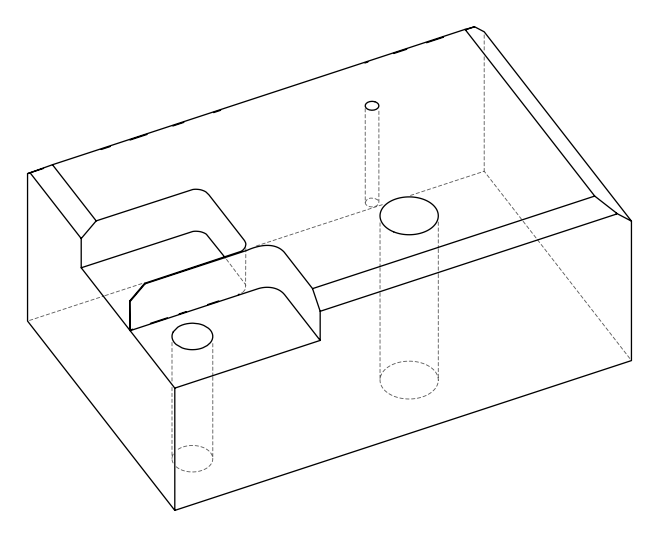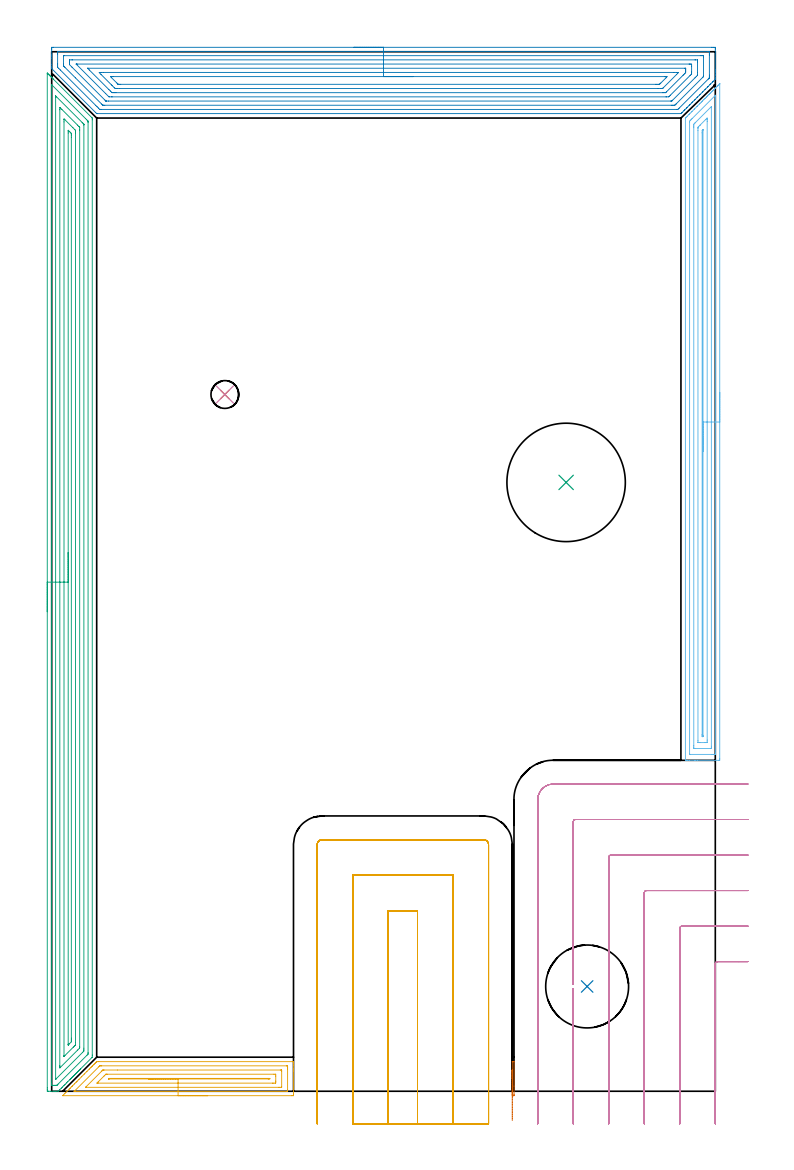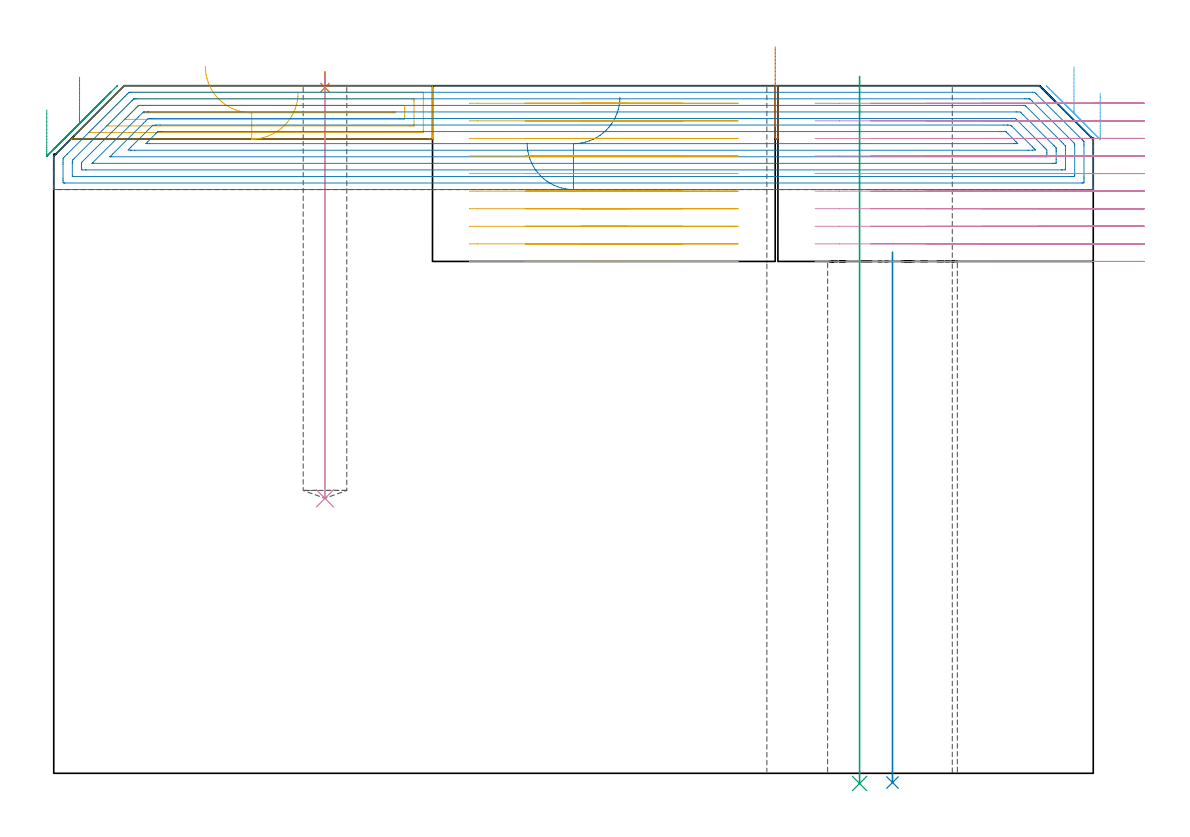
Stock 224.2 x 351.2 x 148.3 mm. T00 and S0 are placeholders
(PLAN: 11 operations, 5 tool changes, 76.3 min)
(1 SPOT_DRILL | STEP1POCKET | NXT0321_9005460120000 | 0.03 min | 1 mm3)
(2 INDEXABLE_INSERT_DRILL_THROUGH_HOLE_FROM_SOLID | STEP1HOLE | NXT0302_027 | 0.47 min | 91260 mm3)
(3 INDEXABLE_INSERT_DRILL_THROUGH_HOLE_FROM_SOLID_1 | STEP1HOLE_1 | NXT0302_035 | 0.61 min | 186292 mm3)
(4 DRILL_BLIND_HOLE_INTO_CENTER | STEP1POCKET | NXT0301_065 | 0.37 min | 6065 mm3)
(5 AREA_MILL | FG_CHAMFER_SURFACE | UGT0205_001 | 3.06 min | 5808 mm3)
(6 AREA_MILL_1 | FG_CHAMFER_SURFACE_1 | UGT0205_001 | 9.09 min | 16214 mm3)
(7 AREA_MILL_2 | FG_CHAMFER_SURFACE_2 | UGT0205_001 | 0.26 min | 892 mm3)
(8 AREA_MILL_3 | FG_CHAMFER_SURFACE_3 | UGT0205_001 | 14.25 min | 55324 mm3)
(9 AREA_MILL_4 | FG_CHAMFER_SURFACE_4 | UGT0205_001 | 16.18 min | 37848 mm3)
(10 MILL_CORNER_NOTCH_RECTANGULAR | CORNER_NOTCH_RECTANGULAR | NXT0201_012 | Follow Part, ap 4, ae 75% | 16.83 min | 262520 mm3)
(11 MILL_SLOT | SLOT_PARTIAL_RECTANGULAR | NXT0201_012 | Follow Part, ap 4, ae 75% | 15.19 min | 258125 mm3)
(TOOL NXT0321_9005460120000 | NC Spot Drill, 142deg, 12mm, Carbide, Uncoated | D12 PA142 FL30 Z2)
(TOOL NXT0302_027 | Index. Insert Drill 28mm [880-D2800L32-05] | D28 PA176 FL140 Z2)
(TOOL NXT0302_035 | Index. Insert Drill 40mm [880-D4000L40-05] | D40 PA176 FL200 Z2)
(TOOL NXT0301_065 | Carbide Drill 9.4mm [860.1-0940-075A1-MM 2214] | D9.4 PA140 FL98 Z2)
(TOOL UGT0205_001 | Chamfer Mill 20 x 3 x 45 deg. | D20 FL50 Z2)
(TOOL NXT0201_012 | ENDMILL 16mm [2P460-1600-NA 1630] | D16 FL38 Z6)
(OP 1 SPOT_DRILL)
G17 G21 G94 G90
T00 M6
G54
G17 G0 G90 X58.5 Y235.4 S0 M3
G43 Z158.3 H0
G94 G81 G98 Z147.895 F250. R151.3
G80
M5
M2
(OP 2 INDEXABLE_INSERT_DRILL_THROUGH_HOLE_FROM_SOLID)
G17 G21 G94 G90
T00 M6
G54
G17 G0 G90 X180.9 Y35.4 S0 M3
G43 Z158.3 H1
G94 G81 G98 Z-1.989 F250. R112.4
G80
M5
M2
(OP 3 INDEXABLE_INSERT_DRILL_THROUGH_HOLE_FROM_SOLID_1)
G17 G21 G94 G90
T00 M6
G54
G17 G0 G90 X173.8 Y205.7 S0 M3
G43 Z158.3 H1
G94 G81 G98 Z-2.198 F250. R150.3
G80
M5
M2
(OP 4 DRILL_BLIND_HOLE_INTO_CENTER)
G17 G21 G94 G90
T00 M6
G54
G17 G0 G90 X58.5 Y235.4 S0 M3
G43 Z158.3 H1
G94 G81 G98 Z59.3 F250. R150.3
G80
M5
M2
(OP 5 AREA_MILL)
G17 G21 G94 G90
T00 M6
G54
G17 G0 G90 X52.7 Y-1.5 S1061 M3
G43 Z158.3 H0
Z146.8
G94 G1 X52.662 Z145.928 F250.
X52.548 Z145.064
X52.359 Z144.212
X52.097 Z143.38
X51.763 Z142.574
X51.36 Z141.8
X50.892 Z141.064
X50.361 Z140.372
X49.771 Z139.729
X49.128 Z139.14
X48.436 Z138.608
X47.7 Z138.14
X46.926 Z137.737
X46.12 Z137.403
X45.288 Z137.141
X44.437 Z136.952
X43.572 Z136.838
X42.7 Z136.8
X3.864
X3.714 Y-1.498 Z136.801
X3.725 Y-1.483 Z136.816
X3.864 Y-1.337 Z136.962
X4.45 Y-0.748 Z137.548
X4.789 Y-0.411 Z137.889
X5.333 Y0.134 Z138.431
X5.922 Y0.722 Z139.022
X6.096 Y0.897 Z139.194
X6.215 Y1.016 Z139.313
X6.804 Y1.604 Z139.904
X6.989 Y1.79 Z140.087
X7.097 Y1.898 Z140.195
X7.686 Y2.486 Z140.786
X8.273 Y3.074 Z141.372
X8.568 Y3.368 Z141.668
X9.221 Y4.021 Z142.32
X10.113 Y4.914 Z143.213
X11.006 Y5.807 Z144.106
X11.899 Y6.699 Z144.999
X12.683 Y7.484 Z145.782
X12.792 Y7.594 Z145.89
X13.133 Y7.933 Z146.233
X13.336 Y8.136 Z146.436
X13.565 Y8.366 Z146.664
X13.685 Y8.486 Z146.783
X13.859 Y8.66 Z146.958
X14.131 Y8.932 Z147.23
X14.298 Y9.101 Z147.395
X14.464 Y9.265 Z147.563
X14.577 Y9.378 Z147.676
X14.739 Y9.542 Z147.836
X14.9 Y9.701 Z147.999
X15.024 Y9.825 Z148.123
X15.181 Y9.983 Z148.278
X15.198 Y9.999 Z148.293
X15.204 Y10.003 Z148.296
X15.917 Y10. Z148.3
X81.536
X81.692 Y9.997 Z148.288
X81.693 Y9.994 Z148.285
X81.7 Y9.664 Z147.963
Y9.307 Z147.606
Y8.66 Z146.955
Y7.454 Z145.751
Y6.896 Z145.19
Y-0.762 Z137.535
X81.697 Y-1.042 Z137.256
X81.691 Y-1.492 Z136.806
X81.549 Y-1.495 Z136.803
X81.09 Y-1.5 Z136.8
X42.7
Y-0.086 Z138.214
X7.881 Y-0.085 Z138.215
X7.805
X7.607 Y-0.079 Z138.221
X7.582 Y-0.076 Z138.224
X7.588 Y-0.068 Z138.232
X7.6 Y-0.053 Z138.247
X7.685 Y0.035 Z138.335
X7.773 Y0.123 Z138.423
X15.917 Y8.266 Z146.566
X16.117 Y8.461 Z146.761
X16.22 Y8.559 Z146.859
X16.251 Y8.579 Z146.879
X16.299 Y8.581 Z146.881
X16.4 Y8.583 Z146.883
X16.809 Y8.586 Z146.886
X16.884
X79.304 Y8.585 Z146.885
X79.381 Y8.584 Z146.884
X79.675 Y8.579 Z146.879
X79.69 Y8.483 Z146.783
X79.697 Y8.272 Z146.572
X79.699 Y7.778 Z146.078
X79.7 Y7.387 Z145.687
X79.699 Y0.332 Z138.632
X79.692 Y-0.059 Z138.241
X79.69 Y-0.08 Z138.22
X79.686 Y-0.082 Z138.218
X79.662 Y-0.084 Z138.216
X79.611 Y-0.085 Z138.215
X79.509 Y-0.086 Z138.214
X42.7
Y1.328 Z139.628
X11.731 Y1.329 Z139.629
X11.471 Y1.332 Z139.632
X11.453 Y1.334 Z139.634
X11.447 Y1.337 Z139.637
X11.448 Y1.343 Z139.643
X11.453 Y1.352 Z139.652
X16.903 Y6.804 Z145.104
X16.996 Y6.896 Z145.196
X17.235 Y7.126 Z145.426
X17.27 Y7.159 Z145.459
X17.331 Y7.164 Z145.464
X17.426 Y7.168 Z145.468
X17.702 Y7.17 Z145.47
X22.222 Y7.172 Z145.472
X77.24 Y7.171 Z145.471
X77.519 Y7.169 Z145.469
X77.611 Y7.168 Z145.468
X77.677 Y7.165 Z145.465
X77.69 Y7.074 Z145.374
X77.695 Y6.896 Z145.196
X77.699 Y6.718 Z145.018
Y1.604 Z139.904
X77.697 Y1.428 Z139.728
X77.69 Y1.366 Z139.666
X77.684 Y1.335 Z139.635
X77.657 Y1.334 Z139.634
X77.519 Y1.331 Z139.631
X76.905 Y1.329 Z139.629
X76.626 Y1.328 Z139.628
X42.7
Y2.743 Z141.043
X15.657
X15.423 Y2.744 Z141.044
X15.358 Y2.746 Z141.046
X15.313 Y2.749 Z141.049
X15.333 Y2.775 Z141.075
X15.411 Y2.86 Z141.16
X15.473 Y2.924 Z141.224
X15.685 Y3.136 Z141.436
X17.702 Y5.154 Z143.454
X18.138 Y5.583 Z143.883
X18.295 Y5.734 Z144.034
X18.322 Y5.751 Z144.051
X18.358 Y5.753 Z144.053
X18.437 Y5.756 Z144.056
X18.595 Y5.757 Z144.057
X18.855
X75.101 Y5.756 Z144.056
X75.578 Y5.752 Z144.052
X75.687 Y5.75 Z144.05
X75.7 Y5.132 Z143.432
Y3.401 Z141.701
X75.699 Y3.368 Z141.668
X75.69 Y2.944 Z141.244
X75.675 Y2.75 Z141.05
X75.47 Y2.746 Z141.046
X74.84 Y2.743 Z141.043
X74.581
X42.7
Y4.157 Z142.457
X19.488
X19.393 Y4.158 Z142.458
X19.206 Y4.163 Z142.463
X19.173 Y4.165 Z142.465
X19.182 Y4.177 Z142.477
X19.211 Y4.21 Z142.51
X19.251 Y4.25 Z142.55
X19.333 Y4.323 Z142.623
X19.4 Y4.337 Z142.637
X19.488 Y4.339 Z142.639
X20.286 Y4.343 Z142.643
X20.38
X73.149 Y4.342 Z142.642
X73.337 Y4.34 Z142.64
X73.69 Y4.334 Z142.634
X73.692 Y4.25 Z142.55
X73.69 Y4.177 Z142.477
X73.432 Y4.164 Z142.464
X73.243 Y4.159 Z142.459
X73.149 Y4.157 Z142.457
X42.7
X41.829 Z142.495
X40.964 Z142.609
X40.112 Z142.798
X39.28 Z143.06
X38.474 Z143.394
X37.7 Z143.797
X36.964 Z144.265
X36.272 Z144.796
X35.629 Z145.386
X35.04 Z146.029
X34.509 Z146.721
X34.04 Z147.457
X33.637 Z148.231
X33.303 Z149.037
X33.041 Z149.869
X32.852 Z150.72
X32.738 Z151.585
X32.7 Z152.457
G0 Z158.3
M5
M2
(OP 6 AREA_MILL_1)
G17 G21 G94 G90
T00 M6
G54
G17 G0 G90 X225.7 Y236.1 S1061 M3
G43 Z158.3 H0
Z146.7
G94 G1 Y236.062 Z145.828 F250.
Y235.948 Z144.963
Y235.759 Z144.112
Y235.497 Z143.28
Y235.163 Z142.474
Y234.76 Z141.7
Y234.292 Z140.964
Y233.76 Z140.272
Y233.171 Z139.629
Y232.528 Z139.039
Y231.836 Z138.508
Y231.1 Z138.04
Y230.326 Z137.637
Y229.52 Z137.303
Y228.688 Z137.041
Y227.837 Z136.852
Y226.972 Z136.738
Y226.1 Z136.7
Y112.396
X225.695 Y111.997 Z136.703
X225.692 Y111.81 Z136.706
X225.5 Y111.8 Z136.897
X218.131 Z144.264
X217.545 Z144.852
X217.247 Z145.15
X215.478 Z146.917
X214.882 Z147.518
X214.593 Z147.806
X214.432 Z147.967
X214.116 Y111.808 Z148.275
X214.103 Y111.81 Z148.288
X214.1 Y111.95 Z148.3
Y328.659
X214.096 Y328.787 Z148.296
X214.118 Y328.815 Z148.275
X214.325 Y329.026 Z148.074
X214.698 Y329.4 Z147.699
X215.294 Y329.994 Z147.106
X215.478 Y330.179 Z146.92
X215.59 Y330.291 Z146.807
X216.186 Y330.886 Z146.214
X216.362 Y331.064 Z146.035
X217.077 Y331.778 Z145.322
X217.247 Y331.948 Z145.15
X217.966 Y332.667 Z144.433
X218.131 Y332.833 Z144.266
X218.861 Y333.561 Z143.538
X219.016 Y333.717 Z143.381
X219.451 Y334.151 Z142.949
X219.752 Y334.453 Z142.646
X219.9 Y334.602 Z142.497
X220.327 Y335.027 Z142.073
X220.644 Y335.345 Z141.755
X220.784 Y335.486 Z141.612
X221.19 Y335.89 Z141.21
X221.239 Y335.939 Z141.161
X221.536 Y336.237 Z140.863
X221.669 Y336.371 Z140.727
X222.053 Y336.753 Z140.347
X222.172 Y336.872 Z140.228
X222.428 Y337.128 Z139.971
X222.553 Y337.255 Z139.843
X222.917 Y337.617 Z139.483
X223.079 Y337.779 Z139.321
X223.319 Y338.02 Z139.079
X223.438 Y338.14 Z138.958
X223.78 Y338.48 Z138.62
X223.985 Y338.686 Z138.414
X224.211 Y338.912 Z138.187
X224.322 Y339.024 Z138.074
X224.892 Y339.592 Z137.508
X225.103 Y339.804 Z137.295
X225.207 Y339.909 Z137.189
X225.698 Y340.398 Z136.701
X225.7 Z136.7
Y226.1
X224.286 Z138.114
Y114.18
X224.284 Y113.966 Z138.116
X224.281 Y113.86 Z138.119
X224.279 Y113.815 Z138.121
X224.191 Y113.81 Z138.209
X223.812 Y113.802 Z138.588
X223.438 Y113.801 Z138.962
X222.93 Y113.8 Z139.47
X215.854 Z146.546
X215.633 Y113.803 Z146.767
X215.536 Y113.808 Z146.864
X215.522 Y113.81 Z146.878
X215.52 Y113.823 Z146.88
X215.517 Y113.868 Z146.883
X215.515 Y113.959 Z146.885
Y327.319
X215.521 Y327.741 Z146.879
X215.724 Y327.962 Z146.676
X215.962 Y328.211 Z146.438
X216.162 Y328.412 Z146.238
X216.362 Y328.613 Z146.038
X224.07 Y336.32 Z138.33
X224.156 Y336.404 Z138.244
X224.242 Y336.485 Z138.158
X224.269 Y336.509 Z138.131
X224.284 Y336.276 Z138.116
X224.285 Y336.237 Z138.115
Y336.173
X224.286 Y226.1 Z138.114
X222.872 Z139.528
X222.871 Y116.535 Z139.529
X222.867 Y115.963 Z139.533
X222.865 Y115.813 Z139.535
X222.712 Y115.803 Z139.688
X222.553 Y115.801 Z139.847
X217.247 Y115.8 Z145.153
X217.085 Y115.802 Z145.315
X216.977 Y115.806 Z145.423
X216.941 Y115.81 Z145.459
X216.935 Y115.821 Z145.465
X216.932 Y115.857 Z145.468
X216.93 Y115.963 Z145.47
X216.929 Y116.284 Z145.471
X216.928 Y116.855 Z145.472
X216.929 Y325.535 Z145.471
X216.93 Y325.854 Z145.47
X216.935 Y326.427 Z145.465
X216.944 Y326.732 Z145.456
X217.247 Y327.045 Z145.153
X217.382 Y327.182 Z145.018
X222.87 Y332.669 Z139.53
X222.871 Y332.46 Z139.529
Y332.349
X222.872 Y226.1 Z139.528
X221.457 Z140.943
Y118.639
X221.455 Y117.962 Z140.945
X221.453 Y117.864 Z140.947
X221.451 Y117.813 Z140.949
X221.408 Y117.81 Z140.992
X221.2 Y117.805 Z141.2
X220.784 Y117.8 Z141.616
X220.732 Z141.668
X218.963 Z143.437
X218.585 Y117.804 Z143.815
X218.396 Y117.808 Z144.004
X218.354 Y117.81 Z144.046
X218.35 Y117.839 Z144.05
X218.348 Y117.896 Z144.052
X218.343 Y118.425 Z144.057
Y324.643
X218.346 Y325.318 Z144.054
X218.35 Y325.535 Z144.05
X218.358 Y325.697 Z144.042
X218.465 Y325.809 Z143.935
X218.603 Y325.951 Z143.797
X219.016 Y326.367 Z143.384
X219.045 Y326.397 Z143.355
X220.945 Y328.297 Z141.455
X221.266 Y328.617 Z141.134
X221.326 Y328.675 Z141.074
X221.398 Y328.74 Z141.002
X221.45 Y328.785 Z140.95
X221.452 Y328.702 Z140.948
X221.456 Y328.425 Z140.944
X221.457 Y328.211 Z140.943
Y327.688
Y226.1
X220.043 Z142.357
Y120.278
X220.041 Y120.134 Z142.359
X220.036 Y119.846 Z142.364
X220.029 Y119.809 Z142.371
X220.015 Y119.806 Z142.385
X219.977 Y119.803 Z142.423
X219.9 Z142.5
X219.812 Y119.806 Z142.588
X219.765 Y119.81 Z142.635
X219.761 Y119.989 Z142.639
X219.758 Y120.278 Z142.642
X219.757 Y120.422 Z142.643
Y120.567
Y323.752
X219.758 Y323.895 Z142.642
X219.764 Y324.643 Z142.636
X219.827 Y324.717 Z142.573
X219.9 Y324.798 Z142.5
X219.98 Y324.877 Z142.42
X220.033 Y324.923 Z142.367
X220.037 Y324.925 Z142.363
X220.039 Y324.917 Z142.361
X220.041 Y324.884 Z142.359
X220.043 Y324.788 Z142.357
Y324.643
Y226.1
Y225.228 Z142.395
Y224.364 Z142.509
Y223.512 Z142.698
Y222.68 Z142.96
Y221.874 Z143.294
Y221.1 Z143.697
Y220.364 Z144.165
Y219.672 Z144.696
Y219.029 Z145.286
Y218.44 Z145.929
Y217.909 Z146.621
Y217.44 Z147.357
Y217.037 Z148.131
Y216.703 Z148.937
Y216.441 Z149.769
Y216.252 Z150.62
Y216.138 Z151.485
Y216.1 Z152.357
G0 Z158.3
M5
M2
(OP 7 AREA_MILL_2)
G17 G21 G94 G90
T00 M6
G54
G17 G0 G90 X155.6 Y-9.892 S1061 M3
G43 Z158.3 H0
Z142.549
G94 G1 Y-9.249 Z141.96 F250.
Y-8.557 Z141.429
Y-7.821 Z140.96
Y-7.047 Z140.557
Y-6.241 Z140.224
Y-5.409 Z139.961
Y-4.558 Z139.772
Y-3.693 Z139.658
Y-2.821 Z139.62
Y-1.95 Z139.658
Y-1.085 Z139.772
Y-0.233 Z139.961
Y0.599 Z140.223
Y1.405 Z140.557
Y2.179 Z140.96
Y2.915 Z141.429
Y3.607 Z141.96
Y4.25 Z142.549
Y9.983 Z148.278
X155.602 Y9.988 Z148.284
X155.607 Y9.995 Z148.291
X155.9 Y10. Z148.3
X156.193 Y9.995 Z148.291
X156.2 Y9.988 Z148.284
Y1.741 Z140.041
Y-1.042 Z137.258
X156.199 Y-1.317 Z136.982
X156.19 Y-1.493 Z136.806
X156.109 Y-1.5 Z136.8
X156.044
X155.9 Y-1.499 Z136.801
X155.676 Y-1.496 Z136.804
X155.605 Y-1.493 Z136.807
X155.602 Y-1.042 Z137.258
X155.6 Y-0.434 Z137.865
Y4.25 Z142.549
Y4.839 Z143.192
Y5.37 Z143.884
Y5.839 Z144.62
Y6.242 Z145.394
Y6.576 Z146.2
Y6.838 Z147.032
Y7.027 Z147.884
Y7.141 Z148.749
Y7.179 Z149.62
Y7.141 Z150.492
Y7.027 Z151.357
Y6.838 Z152.208
Y6.576 Z153.04
Y6.242 Z153.846
Y5.839 Z154.62
Y5.371 Z155.356
Y4.84 Z156.048
Y4.25 Z156.691
G0 Z158.3
M5
M2
(OP 8 AREA_MILL_3)
G17 G21 G94 G90
T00 M6
G54
G17 G0 G90 X102.1 Y352.7 S1061 M3
G43 Z158.3 H0
Z135.9
G94 G1 X102.138 Z135.028 F250.
X102.252 Z134.164
X102.441 Z133.312
X102.703 Z132.48
X103.037 Z131.674
X103.44 Z130.9
X103.908 Z130.164
X104.44 Z129.472
X105.029 Z128.829
X105.672 Z128.24
X106.364 Z127.708
X107.1 Z127.24
X107.874 Z126.837
X108.68 Z126.503
X109.512 Z126.241
X110.364 Z126.052
X111.228 Z125.938
X112.1 Z125.9
X223.055
X223.601 Y352.698 Z125.902
X224.14 Y352.694 Z125.904
X224.192 Y352.692 Z125.906
X224.2 Y352.156 Z126.441
Y345.052 Z133.542
Y344.469 Z134.128
Y344.164 Z134.432
Y343.581 Z135.015
Y343.276 Z135.319
Y342.402 Z136.198
Y341.944 Z136.656
Y341.901 Z136.697
X224.195 Y341.895 Z136.703
X223.511 Y341.211 Z137.389
X223.357 Y341.056 Z137.541
X223.303 Y341.002 Z137.595
X222.635 Y340.335 Z138.265
X222.469 Y340.168 Z138.429
X222.411 Y340.11 Z138.487
X221.758 Y339.458 Z139.142
X221.581 Y339.28 Z139.317
X220.882 Y338.582 Z140.018
X220.693 Y338.392 Z140.205
X220.006 Y337.706 Z140.894
X219.806 Y337.504 Z141.093
X219.129 Y336.829 Z141.771
X218.918 Y336.616 Z141.981
X218.253 Y335.953 Z142.647
X218.03 Y335.728 Z142.868
X217.377 Y335.077 Z143.523
X217.142 Y334.84 Z143.756
X216.501 Y334.2 Z144.399
X216.467 Y334.166 Z144.433
X216.254 Y333.952 Z144.644
X215.624 Y333.324 Z145.276
X215.573 Y333.272 Z145.327
X215.366 Y333.064 Z145.532
X214.748 Y332.448 Z146.152
X214.681 Y332.38 Z146.219
X214.478 Y332.176 Z146.42
X213.872 Y331.572 Z147.028
X213.789 Y331.488 Z147.111
X213.589 Y331.288 Z147.308
X212.996 Y330.695 Z147.904
X212.897 Y330.596 Z148.003
X212.639 Y330.342 Z148.253
X212.595 Y330.303 Z148.289
X212.451 Y330.3 Z148.3
X15.317
X15.205 Y330.304 Z148.289
X15.17 Y330.333 Z148.262
X14.871 Y330.629 Z147.971
X0.153 Y345.346 Z133.252
X0.006 Y345.496 Z133.103
X0.004 Y345.499 Z133.1
X0. Y345.801 Z132.798
Y346.218 Z132.381
Y346.828 Z131.767
Y348.909 Z129.688
Y349.492 Z129.102
Y350.089 Z128.507
Y351.865 Z126.732
X0.003 Y352.156 Z126.44
X0.008 Y352.691 Z125.906
X0.06 Y352.693 Z125.904
X0.599 Y352.7 Z125.9
X112.1
Y351.286 Z127.314
X221.8 Y351.285 Z127.315
X221.817
X222.19 Y351.268 Z127.332
X222.197 Y350.89 Z127.71
X222.199 Y350.38 Z128.22
X222.2 Y349.999 Z128.601
X222.199 Y343.276 Z135.324
X222.198 Y342.896 Z135.704
X222.19 Y342.388 Z136.212
X222.182 Y342.344 Z136.256
X222.15 Y342.306 Z136.294
X222.097 Y342.249 Z136.351
X222.028 Y342.178 Z136.422
X221.817 Y341.966 Z136.634
X212.005 Y332.155 Z146.445
X211.79 Y331.945 Z146.655
X211.57 Y331.732 Z146.868
X211.129 Y331.715 Z146.885
X211.113
X16.655
X16.23 Y331.732 Z146.868
X15.763 Y332.189 Z146.411
X15.331 Y332.62 Z145.98
X14.871 Y333.078 Z145.522
X2.898 Y345.052 Z133.548
X2.383 Y345.569 Z133.031
X2.019 Y345.94 Z132.66
X2.006 Y346.316 Z132.284
X2.002 Y346.828 Z131.772
X2. Y347.21 Z131.39
X2.001 Y350.38 Z128.22
X2.002 Y350.76 Z127.84
X2.01 Y351.268 Z127.332
X2.367 Y351.285 Z127.315
X2.383
X112.1 Y351.286 Z127.314
Y349.872 Z128.728
X219.141
X219.653 Y349.871 Z128.729
X220.033 Y349.867 Z128.733
X220.157 Y349.865 Z128.735
X220.19 Y349.854 Z128.746
X220.195 Y349.77 Z128.83
X220.198 Y349.659 Z128.941
X220.2 Y349.492 Z129.108
Y349.326 Z129.274
Y343.11 Z135.49
X220.195 Y342.943 Z135.657
X220.19 Y342.833 Z135.767
X220.177 Y342.788 Z135.812
X220.156 Y342.763 Z135.837
X220.033 Y342.632 Z135.968
X211.01 Y333.61 Z144.99
X210.907 Y333.508 Z145.092
X210.56 Y333.17 Z145.43
X210.502 Y333.135 Z145.465
X210.411 Y333.133 Z145.467
X210.221 Y333.13 Z145.47
X209.709 Y333.129 Z145.471
X209.329 Y333.128 Z145.472
X17.928
X17.547 Y333.13 Z145.47
X17.421 Y333.132 Z145.468
X17.32 Y333.135 Z145.465
X17.265 Y333.146 Z145.454
X17.225 Y333.184 Z145.416
X16.893 Y333.508 Z145.092
X8.011 Y342.388 Z136.212
X4.46 Y345.94 Z132.66
X4.167 Y346.235 Z132.365
X4.027 Y346.384 Z132.216
X4.01 Y346.662 Z131.938
X4.003 Y346.828 Z131.772
X4. Y346.994 Z131.606
X4.001 Y349.658 Z128.942
X4.007 Y349.825 Z128.775
X4.011 Y349.866 Z128.734
X4.026 Y349.868 Z128.732
X4.072 Y349.87 Z128.73
X4.167 Y349.871 Z128.729
X112.1 Y349.872 Z128.728
Y348.457 Z130.143
X217.357
X217.505 Y348.456 Z130.144
X218.129 Y348.45 Z130.15
X218.19 Y348.441 Z130.159
X218.193 Y348.349 Z130.251
X218.197 Y348.154 Z130.446
X218.2 Y347.765 Z130.835
Y344.213 Z134.387
Y344.164 Z134.436
X218.195 Y343.33 Z135.27
X218.19 Y343.276 Z135.324
X217.787 Y342.848 Z135.752
X217.357 Y342.405 Z136.195
X209.782 Y334.832 Z143.768
X209.629 Y334.682 Z143.918
X209.504 Y334.563 Z144.037
X209.486 Y334.549 Z144.051
X209.467 Y334.547 Z144.053
X209.422 Y334.544 Z144.056
X209.329 Y334.543 Z144.057
X209.181
X19.184
X18.439 Y334.547 Z144.053
X18.334 Y334.55 Z144.05
X18.308 Y334.553 Z144.047
X18.28 Y334.577 Z144.023
X18.223 Y334.63 Z143.97
X18.002 Y334.848 Z143.752
X6.843 Y346.006 Z132.594
X6.03 Y346.828 Z131.772
X6.01 Y346.934 Z131.666
X6.006 Y347.038 Z131.562
X6.003 Y347.248 Z131.352
X6. Y347.668 Z130.932
Y347.716 Z130.884
X6.003 Y348.136 Z130.464
X6.007 Y348.346 Z130.254
X6.01 Y348.444 Z130.156
X6.106 Y348.451 Z130.149
X6.843 Y348.456 Z130.144
X6.991 Y348.457 Z130.143
X112.1
Y347.043 Z131.557
X215.357
X215.573 Y347.041 Z131.559
X215.789 Y347.038 Z131.562
X216.19 Y347.029 Z131.571
X216.193 Y346.828 Z131.772
X216.199 Y346.204 Z132.396
X216.2 Y344.428 Z134.172
X216.197 Y344.164 Z134.436
X216.191 Y343.852 Z134.748
X216.187 Y343.7 Z134.9
X216.115 Y343.624 Z134.976
X215.777 Y343.276 Z135.324
X215.675 Y343.174 Z135.426
X209. Y336.499 Z142.101
X208.668 Y336.172 Z142.428
X208.55 Y336.059 Z142.541
X208.437 Y335.964 Z142.636
X207.759 Y335.958 Z142.642
X207.545
X20.439 Y335.957 Z142.643
X20.223 Y335.958 Z142.642
X19.54 Y335.964 Z142.636
X19.331 Y335.974 Z142.626
X18.238 Y337.06 Z141.54
X8.471 Y346.828 Z131.772
X8.318 Y346.987 Z131.613
X8.279 Y347.031 Z131.569
X8.276 Y347.038 Z131.562
X8.283 Y347.039 Z131.561
X8.34 Y347.042 Z131.558
X8.412 Y347.043 Z131.557
X8.627
X112.1
Y345.629 Z132.971
X213.789
X214.103 Y345.627 Z132.973
X214.161 Y345.625 Z132.975
X214.185 Y345.622 Z132.978
X214.19 Y345.612 Z132.988
X214.197 Y345.534 Z133.066
X214.199 Y345.052 Z133.548
X214.198 Y344.645 Z133.955
X214.19 Y344.164 Z134.436
X213.997 Y343.957 Z134.643
X213.789 Y343.739 Z134.861
X213.558 Y343.506 Z135.094
X213.329 Y343.276 Z135.324
X207.773 Y337.721 Z140.879
X207.545 Y337.494 Z141.106
X207.453 Y337.408 Z141.192
X207.421 Y337.381 Z141.219
X207.387 Y337.378 Z141.222
X207.229 Y337.374 Z141.226
X206.653 Y337.372 Z141.228
X206.34 Y337.371 Z141.229
X21.695
X21.115 Y337.372 Z141.228
X20.8 Y337.374 Z141.226
X20.514 Y337.378 Z141.222
X20.371 Y337.389 Z141.211
X20.223 Y337.529 Z141.071
X19.801 Y337.948 Z140.652
X19.331 Y338.416 Z140.184
X12.696 Y345.052 Z133.548
X12.195 Y345.555 Z133.045
X12.14 Y345.618 Z132.982
X12.138 Y345.622 Z132.978
X12.148 Y345.624 Z132.976
X12.195 Y345.627 Z132.973
X12.508 Y345.629 Z132.971
X112.1
Y344.215 Z134.385
X210.17
X211.064 Y344.213 Z134.387
X211.113 Y344.211 Z134.389
X211.755 Y344.164 Z134.436
X211.438 Y343.84 Z134.76
X211.113 Y343.51 Z135.09
X206.653 Y339.051 Z139.549
X206.543 Y338.945 Z139.655
X206.427 Y338.836 Z139.764
X205.808 Y338.789 Z139.811
X205.761 Y338.787 Z139.813
X204.919 Y338.785 Z139.815
X22.95
X22.056 Y338.787 Z139.813
X22.007 Y338.789 Z139.811
X21.373 Y338.836 Z139.764
X21.115 Y339.085 Z139.515
X20.473 Y339.724 Z138.876
X20.223 Y339.974 Z138.626
X16.655 Y343.543 Z135.057
X16.045 Y344.164 Z134.436
X16.608 Y344.211 Z134.389
X16.655 Y344.212 Z134.388
X17.497 Y344.215 Z134.385
X112.1
Y342.801 Z135.799
X207.13 Y342.8 Z135.8
X207.399
X207.545 Y342.798 Z135.802
X207.913 Y342.794 Z135.806
X207.702 Y342.561 Z136.039
X207.545 Y342.391 Z136.209
X205.766 Y340.612 Z137.988
X205.46 Y340.315 Z138.285
X205.374 Y340.232 Z138.368
X205.338 Y340.206 Z138.394
X205.278 Y340.204 Z138.396
X204.869 Y340.201 Z138.399
X204.391 Y340.2 Z138.4
X203.977 Y340.199 Z138.401
X23.313 Y340.2 Z138.4
X22.899 Y340.203 Z138.397
X22.486 Y340.206 Z138.394
X22.444 Y340.214 Z138.386
X22.417 Y340.237 Z138.363
X22.36 Y340.29 Z138.31
X22.251 Y340.397 Z138.203
X22.034 Y340.612 Z137.988
X20.223 Y342.424 Z136.176
X19.869 Y342.79 Z135.81
X19.97 Y342.793 Z135.807
X20.223 Y342.797 Z135.803
X20.702 Y342.8 Z135.8
X112.1 Y342.801 Z135.799
X112.972 Z135.838
X113.836 Z135.951
X114.688 Z136.14
X115.52 Z136.403
X116.326 Z136.736
X117.1 Z137.139
X117.836 Z137.608
X118.528 Z138.139
X119.171 Z138.728
X119.76 Z139.372
X120.292 Z140.064
X120.76 Z140.799
X121.163 Z141.573
X121.497 Z142.379
X121.759 Z143.211
X121.948 Z144.063
X122.062 Z144.928
X122.1 Z145.799
G0 Z158.3
M5
M2
(OP 9 AREA_MILL_4)
G17 G21 G94 G90
T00 M6
G54
G17 G0 G90 X-1.5 Y162. S1061 M3
G43 Z158.3 H0
Z143.1
G94 G1 Y162.038 Z142.228 F250.
Y162.152 Z141.364
Y162.341 Z140.512
Y162.603 Z139.68
Y162.937 Z138.874
Y163.34 Z138.1
Y163.809 Z137.364
Y164.34 Z136.672
Y164.929 Z136.029
Y165.572 Z135.44
Y166.264 Z134.908
Y167. Z134.44
Y167.774 Z134.037
Y168.58 Z133.703
Y169.412 Z133.441
Y170.264 Z133.252
Y171.128 Z133.138
Y172. Z133.1
Y343.736
X-1.497 Y343.987 Z133.102
X-1.496 Y343.988 Z133.103
X-1.486 Y343.987 Z133.113
X-1.265 Y343.765 Z133.335
X-1.189 Y343.689 Z133.41
X-0.987 Y343.489 Z133.609
X-0.891 Y343.392 Z133.708
X-0.788 Y343.288 Z133.811
X-0.692 Y343.194 Z133.904
X-0.594 Y343.094 Z134.006
X-0.495 Y342.995 Z134.104
X-0.396 Y342.898 Z134.2
X-0.296 Y342.796 Z134.303
X-0.202 Y342.702 Z134.398
X-0.101 Y342.603 Z134.495
X0.001 Y342.499 Z134.601
X0.091 Y342.409 Z134.691
X0.194 Y342.308 Z134.79
X0.299 Y342.201 Z134.898
X0.384 Y342.116 Z134.984
X0.49 Y342.012 Z135.086
X13.632 Y328.868 Z148.232
X13.699 Y328.795 Z148.284
X13.7 Y328.216 Z148.3
Y12.213
X13.697 Y11.505 Z148.289
X13.639 Y11.437 Z148.236
X9.78 Y7.579 Z144.378
X9.643 Y7.441 Z144.239
X9.504 Y7.303 Z144.102
X9.341 Y7.14 Z143.938
X9.2 Y6.998 Z143.796
X9.058 Y6.857 Z143.656
X8.901 Y6.7 Z143.499
X8.758 Y6.555 Z143.353
X8.612 Y6.411 Z143.21
X8.461 Y6.26 Z143.059
X8.315 Y6.112 Z142.91
X8.165 Y5.964 Z142.763
X8.022 Y5.821 Z142.62
X7.872 Y5.669 Z142.467
X7.719 Y5.518 Z142.317
X7.582 Y5.381 Z142.18
X7.429 Y5.226 Z142.024
X7.273 Y5.072 Z141.871
X7.143 Y4.942 Z141.741
X6.986 Y4.783 Z141.581
X6.826 Y4.625 Z141.424
X6.703 Y4.502 Z141.301
X6.543 Y4.34 Z141.138
X6.38 Y4.179 Z140.978
X6.264 Y4.063 Z140.861
X6.1 Y3.897 Z140.695
X5.415 Y3.215 Z140.015
X5.042 Y2.84 Z139.638
X4.502 Y2.302 Z139.102
X4.149 Y1.947 Z138.745
X3.588 Y1.388 Z138.188
X3.257 Y1.055 Z137.853
X2.674 Y0.474 Z137.274
X2.202 Y0.001 Z136.8
X1.428 Y0. Z136.028
X0.785 Z135.38
X-0.423 Z134.174
X-0.987 Y0.001 Z133.607
X-1.209 Y0.003 Z133.385
X-1.49 Y0.008 Z133.105
X-1.494 Y0.098 Z133.102
X-1.499 Y0.608 Z133.101
X-1.5 Y1.126 Z133.1
Y172.
X-0.086 Z134.514
Y339.821
X-0.081 Y340.024 Z134.519
X-0.079 Y340.109 Z134.521
X-0.031 Y340.07 Z134.569
X0.032 Y340.012 Z134.632
X0.228 Y339.821 Z134.828
X11.415 Y328.635 Z146.015
X11.831 Y328.216 Z146.431
X12.255 Y327.783 Z146.855
X12.279 Y327.746 Z146.879
X12.281 Y327.722 Z146.881
X12.284 Y327.668 Z146.884
X12.285 Y327.558 Z146.885
X12.286 Y327.339 Z146.886
Y13.106
X12.281 Y12.667 Z146.881
X12.279 Y12.562 Z146.879
X12.231 Y12.493 Z146.831
X12.13 Y12.386 Z146.73
X11.962 Y12.213 Z146.562
X2.144 Y2.394 Z136.744
X1.905 Y2.158 Z136.505
X1.826 Y2.082 Z136.426
X1.762 Y2.024 Z136.362
X1.671 Y2.01 Z136.271
X1.173 Y2.002 Z135.773
X0.785 Y2.001 Z135.385
X0.289 Y2. Z134.889
X0.046 Y2.003 Z134.646
X-0.056 Y2.007 Z134.544
X-0.074 Y2.009 Z134.526
X-0.079 Y2.021 Z134.521
X-0.082 Y2.069 Z134.518
X-0.084 Y2.172 Z134.516
X-0.086 Y2.378 Z134.514
Y172.
X1.328 Z135.928
X1.329 Y335.702 Z135.929
X1.333 Y336.25 Z135.933
X1.334 Y336.252 Z135.934
X1.346 Y336.25 Z135.946
X1.671 Y335.929 Z136.271
X10.277 Y327.324 Z144.877
X10.529 Y327.07 Z145.129
X10.845 Y326.746 Z145.445
X10.862 Y326.727 Z145.462
X10.865 Y326.698 Z145.465
X10.869 Y326.638 Z145.469
X10.871 Y326.546 Z145.471
Y326.431
Y14.547
X10.868 Y13.998 Z145.468
X10.865 Y13.66 Z145.465
X10.851 Y13.563 Z145.451
X10.468 Y13.167 Z145.068
X1.48 Y4.179 Z136.08
X1.421 Y4.123 Z136.021
X1.352 Y4.06 Z135.952
X1.336 Y4.047 Z135.936
X1.334 Y4.054 Z135.934
X1.331 Y4.091 Z135.931
X1.329 Y4.137 Z135.929
X1.328 Y4.179 Z135.928
Y172.
X2.743 Z137.343
Y331.599
X2.744 Y331.787 Z137.344
X2.75 Y332.344 Z137.35
X2.755 Y332.385 Z137.355
X2.833 Y332.31 Z137.433
X3.009 Y332.138 Z137.609
X3.364 Y331.787 Z137.964
X3.442 Y331.709 Z138.042
X8.758 Y326.394 Z143.358
X9.182 Y325.965 Z143.782
X9.395 Y325.747 Z143.995
X9.445 Y325.694 Z144.045
X9.45 Y325.638 Z144.05
X9.452 Y325.538 Z144.052
X9.457 Y324.834 Z144.057
Y324.646
Y15.079
X9.456 Y14.891 Z144.056
X9.453 Y14.715 Z144.053
X9.45 Y14.631 Z144.05
X9.408 Y14.569 Z144.008
X8.804 Y13.952 Z143.404
X2.931 Y8.08 Z137.531
X2.817 Y7.97 Z137.417
X2.768 Y7.926 Z137.368
X2.75 Y7.911 Z137.35
X2.748 Y7.947 Z137.348
X2.745 Y8.071 Z137.345
X2.743 Y8.455 Z137.343
Y8.642
Y172.
X4.157 Z138.757
Y327.496
X4.161 Y328.216 Z138.761
X4.163 Y328.383 Z138.763
X4.178 Y328.512 Z138.778
X4.328 Y328.369 Z138.928
X4.484 Y328.216 Z139.084
X7.163 Y325.538 Z141.763
X7.872 Y324.818 Z142.472
X8.036 Y324.646 Z142.636
X8.039 Y324.478 Z142.639
X8.042 Y323.753 Z142.642
X8.043 Y323.58 Z142.643
Y16.504
X8.041 Y15.784 Z142.641
X8.039 Y15.698 Z142.639
X8.036 Y15.658 Z142.636
X8.022 Y15.632 Z142.622
X7.872 Y15.475 Z142.472
X7.583 Y15.182 Z142.183
X7.293 Y14.891 Z141.893
X4.471 Y12.069 Z139.071
X4.328 Y11.927 Z138.928
X4.186 Y11.787 Z138.786
X4.166 Y11.77 Z138.766
X4.162 Z138.762
X4.161 Y11.773 Z138.761
X4.158 Y11.833 Z138.758
X4.157 Y11.925 Z138.757
Y12.04
Y172.
X5.571 Z140.171
X5.572 Y323.753 Z140.172
X5.574 Y324.283 Z140.174
X5.578 Y324.646 Z140.178
X5.581 Y324.661 Z140.181
X5.602 Y324.646 Z140.202
X6.1 Y324.15 Z140.7
X6.493 Y323.753 Z141.093
X6.622 Y323.615 Z141.222
X6.624 Y323.486 Z141.224
X6.627 Y323.222 Z141.227
X6.628 Y322.86 Z141.228
X6.629 Y322.327 Z141.229
Y17.929
X6.628 Y17.569 Z141.228
X6.625 Y17.04 Z141.225
X6.622 Y16.676 Z141.222
X5.919 Y15.966 Z140.519
X5.681 Y15.729 Z140.281
X5.654 Y15.702 Z140.254
X5.614 Y15.664 Z140.214
X5.587 Y15.643 Z140.187
X5.577 Y15.638 Z140.177
X5.575 Y15.644 Z140.175
X5.573 Y15.699 Z140.173
X5.571 Y15.784 Z140.171
Y15.952
Y172.
Y172.872 Z140.209
Y173.737 Z140.323
Y174.588 Z140.512
Y175.42 Z140.774
Y176.226 Z141.108
Y177. Z141.511
Y177.736 Z141.98
Y178.428 Z142.511
Y179.071 Z143.1
Y179.66 Z143.743
Y180.192 Z144.435
Y180.66 Z145.171
Y181.063 Z145.945
Y181.397 Z146.751
Y181.659 Z147.583
Y181.848 Z148.435
Y181.962 Z149.3
Y182. Z150.171
G0 Z158.3
M5
M2
(OP 10 MILL_CORNER_NOTCH_RECTANGULAR)
G17 G21 G94 G90
T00 M6
G54
G17 G0 G90 X235.2 Y43.805 S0 M3
G43 Z158.3 H1
Z144.51
G94 G1 X232.2 Y43.8 F250.
X232.11 F500.
X224.995
G3 X224.2 Y43.005 R0.8
G1 Y-7.925
Y-8.
X224.196 Y-11. F250.
G0 Z158.3
X235.2 Y55.806
Z144.51
G1 X232.2 Y55.8
X232.11 F500.
X212.995
G3 X212.2 Y55.005 R0.8
G1 Y-7.925
Y-8.
X212.195 Y-11. F250.
G0 Z158.3
X235.2 Y67.808
Z144.51
G1 X232.2 Y67.8
X232.11 F500.
X200.995
G3 X200.2 Y67.005 R0.8
G1 Y-7.925
Y-8.
X200.194 Y-11. F250.
G0 Z158.3
X235.2 Y79.811
Z144.51
G1 X232.2 Y79.8
X232.11 F500.
X188.996
G3 X188.2 Y79.004 R0.8
G1 Y-7.925
Y-8.
X188.191 Y-11. F250.
G0 Z158.3
X235.2 Y91.823
Z144.51
G1 X232.2 Y91.8
X232.11 F500.
X176.996
G3 X176.2 Y91.004 R0.8
G1 Y39.12
Y36.12 F250.
G0 Z158.3
Y34.677
Z144.51
G1 Y31.677
Y-7.925 F500.
Y-8.
X176.181 Y-11. F250.
G0 Z158.3
X235.11 Y103.8
Z144.51
G1 X232.11
X169.5 F500.
G3 X164.2 Y98.5 R5.3
G1 Y-7.925
Y-10.925 F250.
G0 Z158.3
X235.2 Y43.8
Z140.72
G1 X232.2
X224.995 F500.
G3 X224.2 Y43.005 R0.8
G1 Y-8.
Y-11. F250.
G0 Z158.3
X235.2 Y55.8
Z140.72
G1 X232.2
X212.995 F500.
G3 X212.2 Y55.005 R0.8
G1 Y-8.
Y-11. F250.
G0 Z158.3
X235.2 Y67.8
Z140.72
G1 X232.2
X200.995 F500.
G3 X200.2 Y67.005 R0.8
G1 Y-8.
Y-11. F250.
G0 Z158.3
X235.2 Y79.8
Z140.72
G1 X232.2
X188.996 F500.
G3 X188.2 Y79.004 R0.8
G1 Y-8.
Y-11. F250.
G0 Z158.3
X235.2 Y91.8
Z140.72
G1 X232.2
X176.996 F500.
G3 X176.2 Y91.004 R0.8
G1 Y39.12
Y36.12 F250.
G0 Z158.3
Y34.677
Z140.72
G1 Y31.677
Y-8. F500.
Y-11. F250.
G0 Z158.3
X235.2 Y103.8
Z140.72
G1 X232.2
X169.5 F500.
G3 X164.2 Y98.5 R5.3
G1 Y-8.
Y-11. F250.
G0 Z158.3
X235.2 Y43.8
Z136.93
G1 X232.2
X224.995 F500.
G3 X224.2 Y43.005 R0.8
G1 Y-8.
Y-11. F250.
G0 Z158.3
X235.2 Y55.8
Z136.93
G1 X232.2
X212.995 F500.
G3 X212.2 Y55.005 R0.8
G1 Y-8.
Y-11. F250.
G0 Z158.3
X235.2 Y67.8
Z136.93
G1 X232.2
X200.995 F500.
G3 X200.2 Y67.005 R0.8
G1 Y-8.
Y-11. F250.
G0 Z158.3
X235.2 Y79.8
Z136.93
G1 X232.2
X188.996 F500.
G3 X188.2 Y79.004 R0.8
G1 Y-8.
Y-11. F250.
G0 Z158.3
X235.2 Y91.8
Z136.93
G1 X232.2
X176.996 F500.
G3 X176.2 Y91.004 R0.8
G1 Y39.12
Y36.12 F250.
G0 Z158.3
Y34.677
Z136.93
G1 Y31.677
Y-8. F500.
Y-11. F250.
G0 Z158.3
X235.2 Y103.8
Z136.93
G1 X232.2
X169.5 F500.
G3 X164.2 Y98.5 R5.3
G1 Y-8.
Y-11. F250.
G0 Z158.3
X235.2 Y43.8
Z133.14
G1 X232.2
X224.995 F500.
G3 X224.2 Y43.005 R0.8
G1 Y-8.
Y-11. F250.
G0 Z158.3
X235.2 Y55.8
Z133.14
G1 X232.2
X212.995 F500.
G3 X212.2 Y55.005 R0.8
G1 Y-8.
Y-11. F250.
G0 Z158.3
X235.2 Y67.8
Z133.14
G1 X232.2
X200.996 F500.
G3 X200.2 Y67.005 R0.8
G1 Y-8.
Y-11. F250.
G0 Z158.3
X235.2 Y79.8
Z133.14
G1 X232.2
X188.996 F500.
G3 X188.2 Y79.004 R0.8
G1 Y-8.
Y-11. F250.
G0 Z158.3
X235.2 Y91.8
Z133.14
G1 X232.2
X176.996 F500.
G3 X176.2 Y91.004 R0.8
G1 Y39.12
Y36.12 F250.
G0 Z158.3
Y34.677
Z133.14
G1 Y31.677
Y-8. F500.
Y-11. F250.
G0 Z158.3
X235.2 Y103.8
Z133.14
G1 X232.2
X169.5 F500.
G3 X164.2 Y98.5 R5.3
G1 Y-8.
Y-11. F250.
G0 Z158.3
X235.2 Y43.8
Z129.35
G1 X232.2
X224.995 F500.
G3 X224.2 Y43.005 R0.8
G1 Y-8.
Y-11. F250.
G0 Z158.3
X235.2 Y55.8
Z129.35
G1 X232.2
X212.995 F500.
G3 X212.2 Y55.005 R0.8
G1 Y-8.
Y-11. F250.
G0 Z158.3
X235.2 Y67.8
Z129.35
G1 X232.2
X200.995 F500.
G3 X200.2 Y67.005 R0.8
G1 Y-8.
Y-11. F250.
G0 Z158.3
X235.2 Y79.8
Z129.35
G1 X232.2
X188.996 F500.
G3 X188.2 Y79.004 R0.8
G1 Y-8.
Y-11. F250.
G0 Z158.3
X235.2 Y91.8
Z129.35
G1 X232.2
X176.996 F500.
G3 X176.2 Y91.004 R0.8
G1 Y39.12
Y36.12 F250.
G0 Z158.3
Y34.677
Z129.35
G1 Y31.677
Y-8. F500.
Y-11. F250.
G0 Z158.3
X235.2 Y103.8
Z129.35
G1 X232.2
X169.5 F500.
G3 X164.2 Y98.5 R5.3
G1 Y-8.
Y-11. F250.
G0 Z158.3
X235.2 Y43.8
Z125.56
G1 X232.2
X224.995 F500.
G3 X224.2 Y43.005 R0.8
G1 Y-8.
Y-11. F250.
G0 Z158.3
X235.2 Y55.8
Z125.56
G1 X232.2
X212.995 F500.
G3 X212.2 Y55.005 R0.8
G1 Y-8.
Y-11. F250.
G0 Z158.3
X235.2 Y67.8
Z125.56
G1 X232.2
X200.995 F500.
G3 X200.2 Y67.005 R0.8
G1 Y-8.
Y-11. F250.
G0 Z158.3
X235.2 Y79.8
Z125.56
G1 X232.2
X188.996 F500.
G3 X188.2 Y79.004 R0.8
G1 Y-8.
Y-11. F250.
G0 Z158.3
X235.2 Y91.8
Z125.56
G1 X232.2
X176.996 F500.
G3 X176.2 Y91.004 R0.8
G1 Y39.12
Y36.12 F250.
G0 Z158.3
Y34.677
Z125.56
G1 Y31.677
Y-8. F500.
Y-11. F250.
G0 Z158.3
X235.2 Y103.8
Z125.56
G1 X232.2
X169.5 F500.
G3 X164.2 Y98.5 R5.3
G1 Y-8.
Y-11. F250.
G0 Z158.3
X235.2 Y43.8
Z121.77
G1 X232.2
X224.995 F500.
G3 X224.2 Y43.005 R0.8
G1 Y-8.
Y-11. F250.
G0 Z158.3
X235.2 Y55.8
Z121.77
G1 X232.2
X212.995 F500.
G3 X212.2 Y55.005 R0.8
G1 Y-8.
Y-11. F250.
G0 Z158.3
X235.2 Y67.8
Z121.77
G1 X232.2
X200.995 F500.
G3 X200.2 Y67.005 R0.8
G1 Y-8.
Y-11. F250.
G0 Z158.3
X235.2 Y79.8
Z121.77
G1 X232.2
X188.996 F500.
G3 X188.2 Y79.004 R0.8
G1 Y-8.
Y-11. F250.
G0 Z158.3
X235.2 Y91.8
Z121.77
G1 X232.2
X176.996 F500.
G3 X176.2 Y91.004 R0.8
G1 Y39.12
Y36.12 F250.
G0 Z158.3
Y34.677
Z121.77
G1 Y31.677
Y-8. F500.
Y-11. F250.
G0 Z158.3
X235.2 Y103.8
Z121.77
G1 X232.2
X169.5 F500.
G3 X164.2 Y98.5 R5.3
G1 Y-8.
Y-11. F250.
G0 Z158.3
X235.2 Y43.8
Z117.98
G1 X232.2
X224.995 F500.
G3 X224.2 Y43.005 R0.8
G1 Y-8.
Y-11. F250.
G0 Z158.3
X235.2 Y55.8
Z117.98
G1 X232.2
X212.995 F500.
G3 X212.2 Y55.005 R0.8
G1 Y-8.
Y-11. F250.
G0 Z158.3
X235.2 Y67.8
Z117.98
G1 X232.2
X200.995 F500.
G3 X200.2 Y67.005 R0.8
G1 Y-8.
Y-11. F250.
G0 Z158.3
X235.2 Y79.8
Z117.98
G1 X232.2
X188.996 F500.
G3 X188.2 Y79.004 R0.8
G1 Y-8.
Y-11. F250.
G0 Z158.3
X235.2 Y91.8
Z117.98
G1 X232.2
X176.996 F500.
G3 X176.2 Y91.004 R0.8
G1 Y39.12
Y36.12 F250.
G0 Z158.3
Y34.677
Z117.98
G1 Y31.677
Y-8. F500.
Y-11. F250.
G0 Z158.3
X235.2 Y103.8
Z117.98
G1 X232.2
X169.5 F500.
G3 X164.2 Y98.5 R5.3
G1 Y-8.
Y-11. F250.
G0 Z158.3
X235.2 Y43.8
Z114.19
G1 X232.2
X224.995 F500.
G3 X224.2 Y43.005 R0.8
G1 Y-8.
Y-11. F250.
G0 Z158.3
X235.2 Y55.8
Z114.19
G1 X232.2
X212.995 F500.
G3 X212.2 Y55.005 R0.8
G1 Y-8.
Y-11. F250.
G0 Z158.3
X235.2 Y67.8
Z114.19
G1 X232.2
X200.995 F500.
G3 X200.2 Y67.005 R0.8
G1 Y-8.
Y-11. F250.
G0 Z158.3
X235.2 Y79.8
Z114.19
G1 X232.2
X188.996 F500.
G3 X188.2 Y79.004 R0.8
G1 Y-8.
Y-11. F250.
G0 Z158.3
X235.2 Y91.8
Z114.19
G1 X232.2
X176.996 F500.
G3 X176.2 Y91.004 R0.8
G1 Y39.12
Y36.12 F250.
G0 Z158.3
Y34.677
Z114.19
G1 Y31.677
Y-8. F500.
Y-11. F250.
G0 Z158.3
X235.2 Y103.8
Z114.19
G1 X232.2
X169.5 F500.
G3 X164.2 Y98.5 R5.3
G1 Y-8.
Y-11. F250.
G0 Z158.3
X235.2 Y43.8
Z110.4
G1 X232.2
X224.995 F500.
G3 X224.2 Y43.005 R0.8
G1 Y-8.
Y-11. F250.
G0 Z158.3
X235.2 Y55.8
Z110.4
G1 X232.2
X212.995 F500.
G3 X212.2 Y55.005 R0.8
G1 Y-8.
Y-11. F250.
G0 Z158.3
X235.2 Y67.8
Z110.4
G1 X232.2
X200.995 F500.
G3 X200.2 Y67.005 R0.8
G1 Y-8.
Y-11. F250.
G0 Z158.3
X235.2 Y79.8
Z110.4
G1 X232.2
X188.996 F500.
G3 X188.2 Y79.004 R0.8
G1 Y-8.
Y-11. F250.
G0 Z158.3
X235.2 Y91.8
Z110.4
G1 X232.2
X176.996 F500.
G3 X176.2 Y91.004 R0.8
G1 Y39.12
Y36.12 F250.
G0 Z158.3
Y34.677
Z110.4
G1 Y31.677
Y-8. F500.
Y-11. F250.
G0 Z158.3
X235.2 Y103.8
Z110.4
G1 X232.2
X169.5 F500.
G3 X164.2 Y98.5 R5.3
G1 Y-8.
Y-11. F250.
G0 Z158.3
M5
M2
(OP 11 MILL_SLOT)
G17 G21 G94 G90
T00 M6
G54
G17 G0 G90 X123.609 Y-11. S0 M3
G43 Z158.3 H1
Z144.51
G94 G1 X123.6 Y-8. F250.
Y-7.926 F500.
Y61.
X113.7
Y-7.925
Y-8.
X113.691 Y-11. F250.
X135.619
X135.6 Y-8.
Y-7.926 F500.
Y73.
X101.7
Y-7.925
Y-8.
X101.681 Y-11. F250.
X147.6 Y-10.926
Y-7.926
Y83.3 F500.
G3 X145.9 Y85. R1.7
G1 X91.4
G3 X89.7 Y83.3 R1.7
G1 Y-7.925
Y-10.925 F250.
G0 X123.6 Y-11. Z140.72
G1 Y-8.
Y61. F500.
X113.7
Y-8.
Y-11. F250.
X135.6
Y-8.
Y73. F500.
X101.7
Y-8.
Y-11. F250.
X147.6
Y-8.
Y83.3 F500.
G3 X145.9 Y85. R1.7
G1 X91.4
G3 X89.7 Y83.3 R1.7
G1 Y-8.
Y-11. F250.
G0 X123.6 Z136.93
G1 Y-8.
Y61. F500.
X113.7
Y-8.
Y-11. F250.
X135.6
Y-8.
Y73. F500.
X101.7
Y-8.
Y-11. F250.
X147.6
Y-8.
Y83.3 F500.
G3 X145.9 Y85. R1.7
G1 X91.4
G3 X89.7 Y83.3 R1.7
G1 Y-8.
Y-11. F250.
G0 X123.6 Z133.14
G1 Y-8.
Y61. F500.
X113.7
Y-8.
Y-11. F250.
X135.6
Y-8.
Y73. F500.
X101.7
Y-8.
Y-11. F250.
X147.6
Y-8.
Y83.3 F500.
G3 X145.9 Y85. R1.7
G1 X91.4
G3 X89.7 Y83.3 R1.7
G1 Y-8.
Y-11. F250.
G0 X123.6 Z129.35
G1 Y-8.
Y61. F500.
X113.7
Y-8.
Y-11. F250.
X135.6
Y-8.
Y73. F500.
X101.7
Y-8.
Y-11. F250.
X147.6
Y-8.
Y83.3 F500.
G3 X145.9 Y85. R1.7
G1 X91.4
G3 X89.7 Y83.3 R1.7
G1 Y-8.
Y-11. F250.
G0 X123.6 Z125.56
G1 Y-8.
Y61. F500.
X113.7
Y-8.
Y-11. F250.
X135.6
Y-8.
Y73. F500.
X101.7
Y-8.
Y-11. F250.
X147.6
Y-8.
Y83.3 F500.
G3 X145.9 Y85. R1.7
G1 X91.4
G3 X89.7 Y83.3 R1.7
G1 Y-8.
Y-11. F250.
G0 X123.6 Z121.77
G1 Y-8.
Y61. F500.
X113.7
Y-8.
Y-11. F250.
X135.6
Y-8.
Y73. F500.
X101.7
Y-8.
Y-11. F250.
X147.6
Y-8.
Y83.3 F500.
G3 X145.9 Y85. R1.7
G1 X91.4
G3 X89.7 Y83.3 R1.7
G1 Y-8.
Y-11. F250.
G0 X123.6 Z117.98
G1 Y-8.
Y61. F500.
X113.7
Y-8.
Y-11. F250.
X135.6
Y-8.
Y73. F500.
X101.7
Y-8.
Y-11. F250.
X147.6
Y-8.
Y83.3 F500.
G3 X145.9 Y85. R1.7
G1 X91.4
G3 X89.7 Y83.3 R1.7
G1 Y-8.
Y-11. F250.
G0 X123.6 Z114.19
G1 Y-8.
Y61. F500.
X113.7
Y-8.
Y-11. F250.
X135.6
Y-8.
Y73. F500.
X101.7
Y-8.
Y-11. F250.
X147.6
Y-8.
Y83.3 F500.
G3 X145.9 Y85. R1.7
G1 X91.4
G3 X89.7 Y83.3 R1.7
G1 Y-8.
Y-11. F250.
G0 X123.6 Z110.4
G1 Y-8.
Y61. F500.
X113.7
Y-8.
Y-11. F250.
X135.6
Y-8.
Y73. F500.
X101.7
Y-8.
Y-11. F250.
X147.6
Y-8.
Y83.3 F500.
G3 X145.9 Y85. R1.7
G1 X91.4
G3 X89.7 Y83.3 R1.7
G1 Y-8.
Y-11. F250.
G0 Z158.3
M5
M2
